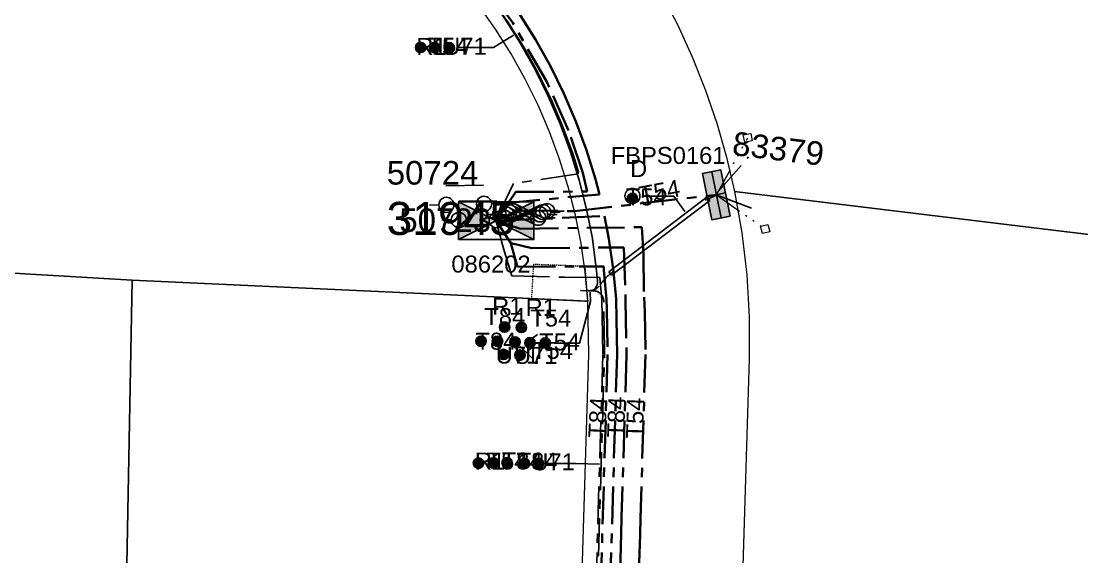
# Model space of a CAD drawing. Header units: metres. Extents: x 244561 to 254068, y 6159332 to 6162744.
# Drawn here: x 251698.4 to 251810.7, y 6161709.7 to 6161766.5 of the extents above; entities that cross this region are included whole.
import ezdxf
from ezdxf.enums import TextEntityAlignment as Align

# ---------------------------------------------------------------- set-up
doc = ezdxf.new("R2010")
doc.units = ezdxf.units.M
for name, pattern in [('Cable Exist UG', [7, 4, -1, 1, -1]), ('DASHED', [19.05, 12.7, -6.35]), ('HIDDEN2', [0.1875, 0.125, -0.0625]), ('PHANTOMX2', [6.6, 3, -0.75, 0.2, -0.75, 0.2, -0.75, 0.2, -0.75])]:
    doc.linetypes.add(name, pattern=pattern)
doc.layers.get('0').update_dxf_attribs({"color": 6})
for name, color, linetype, lineweight in [('_User_HV_Exist', 1, 'Continuous', 35), ('_User_LV_Exist', 5, 'Continuous', 35), ('Cadastre Developer_SP_NEW', 92, 'Continuous', 15), ('Cadastre Land Parcels_SP_EXT', 118, 'Continuous', 15), ('Cadastre Other Property_SP_EXT', 138, 'DASHED', 15), ('Mains_HV_EXT', 13, 'Continuous', 25), ('Mains_LV_EXT', 163, 'Continuous', 25), ('Mains_SL_EXT', 131, 'Continuous', 25), ('Services_SP_EXT', 42, 'PHANTOMX2', 20)]:
    doc.layers.add(name, color=color, linetype=linetype, lineweight=lineweight)
for name, color, linetype in [('Duct_SP_EXT', 30, 'Continuous'), ('Equip_HV_EXT', 7, 'Continuous'), ('Equip_LV_EXT', 7, 'Continuous'), ('Sub_SP_EXT', 7, 'Continuous'), ('SupportsUG_SP_LV_EXT', 7, 'Continuous'), ('Trench_SP_EXT', 7, 'Continuous')]:
    doc.layers.add(name, color=color, linetype=linetype)
doc.styles.add('iecARIAL', font='arial.ttf', dxfattribs={"height": 2})
doc.styles.get("Standard").update_dxf_attribs({"font": 'arial.ttf'})
doc.styles.add('SWITCH_LABEL', font='arial.ttf', dxfattribs={"height": 2})

# ---------------------------------------------------------------- blocks, each defined once
blk = doc.blocks.new('SUB_PADMOUNT_EXT')
at = {"ltscale": 10}
h = blk.add_hatch(color=256, dxfattribs=at)
h.dxf.hatch_style = 1
h.paths.add_polyline_path([(4, -2), (0, 0), (4, 2)])
h.paths.add_polyline_path([(-4, -2), (-4, 2), (0, 0)])
blk.add_line((4, 2), (-4, -2))
blk.add_lwpolyline([(-4, -2), (4, -2), (4, 2), (-4, 2)], close=True)
at = {"ltscale": 10, "flags": 128}
for points in [[(-4, -2), (-4, 2), (0, 0)], [(4, -2), (0, 0), (4, 2)]]:
    blk.add_lwpolyline(points, close=True, dxfattribs=at)
at = {"flags": 8}
blk.add_attdef('ASSET_NUM', text='', height=2.5, dxfattribs=at).set_placement((0, 5), align=Align.MIDDLE_CENTER)
for tag, flags, p in [('STREET_CODE', 9, (1.5, 0)), ('OPERATING_VOLTAGE', 9, (1.5, -0.4)), ('ORIENTATION', 9, (1.5, -0.6)), ('OWNED_BY', 9, (1.5, -0.8)), ('OPERATED_BY', 9, (1.5, -1)), ('NO_PHASES', 9, (1.5, -0.2)), ('MAINTAINED_BY', 9, (1.5, -1.2)), ('CONSTRUCTED_VOLTAGE', 9, (1.5, -1.4)), ('SECONDARY_VOLTAGE', 9, (1.5, -1.6)), ('STATE', 9, (1.5, -1.8)), ('SUBSTATION_TYPE', 9, (1.5, -2.2)), ('PARENT', 9, (1.5, -2)), ('SUBURB', 9, (1.5, -2.8)), ('STREETNAME', 9, (1.5, -3)), ('USAGE', 9, (1.5, -2.4)), ('LEGEND', 9, (1.5, -2.6)), ('LOCATION', 9, (1.5, -3.2)), ('NOTES', 9, (1.5, -3.4)), ('Z', 1, (1.5, -3.6))]:
    blk.add_attdef(tag, text='', height=0.2, dxfattribs=dict(flags=flags)).set_placement(p, align=Align.MIDDLE_LEFT)
blk = doc.blocks.new('PILLAR_EXT')
blk.add_hatch(color=256).paths.add_polyline_path([(-2.5, 1), (-2.5, -1), (2.5, -1), (2.5, 1)])
for p, q in [((-2.5, 0), (2.5, 0)), ((0, 1), (0, -1))]:
    blk.add_line(p, q)
at = {"ltscale": 10}
blk.add_line((2.5, 0), (-2.5, 0), dxfattribs=at)
blk.add_lwpolyline([(-2.5, -1), (-1.25, -1), (1.25, -1), (2.5, -1), (2.5, 1), (-2.5, 1)], close=True)
at = {"width": 0.9, "flags": 8}
blk.add_attdef('ASSET_NUM', text='', height=2, rotation=90, dxfattribs=at).set_placement((-2, 4), align=Align.MIDDLE_LEFT)
for tag, p, flags in [('OWNED_BY', (0, -0.2), 9), ('STATE', (0, -0.4), 9), ('SUPPORT_TYPE', (0, -0.6), 9), ('USAGE', (0, -0.8), 9), ('LEGEND', (0, -1), 9), ('LOCATION', (0, -1.2), 9), ('STREETNAME', (0, -1.8), 9), ('SUBURB', (0, -2), 1), ('NOTES', (0, -1.4), 9), ('PARENT', (0, -1.6), 9)]:
    blk.add_attdef(tag, p, '', height=0.2, dxfattribs=dict(flags=flags))
blk = doc.blocks.new('DUCT_EXT')
blk.add_circle((0, 0.8), 0.8)
at = {"flags": 1}
blk.add_attdef('Z', (0, 0), '', height=0.2, dxfattribs=at)
at = {"flags": 9}
for tag, p in [('DUCT_CODE', (0, 0)), ('XSECT_TYPE', (0, -0.2)), ('STATE', (0, -0.6)), ('FB_REFERENCE', (0, -0.4)), ('NOTES', (0, -0.8))]:
    blk.add_attdef(tag, text='', height=0.2, dxfattribs=at).set_placement(p, align=Align.MIDDLE_LEFT)
blk = doc.blocks.new('CCP_EXT')
at = {"flags": 9}
for tag, p in [('STATE', (0, -1.8)), ('LEGEND', (0, -1.4)), ('LIFE_SUPPORT', (0, -1.6)), ('NOTES', (0, -2))]:
    blk.add_attdef(tag, text='', height=0.2, dxfattribs=at).set_placement(p, align=Align.MIDDLE_LEFT)
blk.add_wipeout([(0, 0.57), (0.57, 0), (0, -0.57), (-0.57, 0)])
blk.add_lwpolyline([(-0.57, 0), (0, 0.57), (0.57, 0), (0, -0.57), (-0.57, 0)])
at = {"flags": 1}
blk.add_attdef('Z', (0, 0), '', height=0.2, dxfattribs=at)
at = {"flags": 9}
for tag, p in [('CCP_TYPE', (0, 0)), ('CONSTRUCTED_VOLTAGE', (0, -0.2)), ('OPERATING_VOLTAGE', (0, -0.6)), ('ORIENTATION', (0, -0.8)), ('OWNED_BY', (0, -1)), ('NO_PHASES', (0, -0.4)), ('USAGE', (0, -1.2))]:
    blk.add_attdef(tag, text='', height=0.2, dxfattribs=at).set_placement(p, align=Align.MIDDLE_LEFT)
blk = doc.blocks.new('LV_UG_DFUSE_CLOSED_EXT')
for points in [[(1, 0), (0, 0)], [(5.04, 0.73), (2.16, -0.72)], [(5.05, -0.71), (2.16, 0.72)], [(6.2, 0.01), (7.2, 0.01)]]:
    blk.add_lwpolyline(points)
for centre in [(1.8, 0), (5.4, 0.01)]:
    blk.add_circle(centre, 0.8)
at = {"flags": 9}
for tag, p in [('ACTUAL_STATUS', (0, 0)), ('CONSTRUCTED_VOLTAGE', (0, -0.2)), ('OPERATING_VOLTAGE', (0, -0.6)), ('ORIENTATION', (0, -0.8)), ('STATE', (0, -1)), ('SWITCH_TYPE', (0, -1.2)), ('NO_PHASES', (0, -0.4)), ('USAGE', (0, -1.4)), ('NOTES', (0, -1.6))]:
    blk.add_attdef(tag, text='', height=0.2, dxfattribs=at).set_placement(p, align=Align.MIDDLE_LEFT)
at = {"flags": 1}
blk.add_attdef('Z', (0, 0), '', height=0.2, dxfattribs=at)
blk = doc.blocks.new('SWG_HOLEC_SU_EXT')
blk.add_line((1.8, -2), (5.8, -2))
for points in [[(1, 0), (0, 0)], [(6.6, 0), (7.6, 0)]]:
    blk.add_lwpolyline(points)
for points in [[(1.8, -0.8, 1), (1.8, 0.8, 1)], [(5.8, -0.8, 1), (5.8, 0.8, 1)]]:
    blk.add_lwpolyline(points, format="xyb", close=True)
at = {"style": 'SWITCH_LABEL', "flags": 8}
blk.add_attdef('ASSET_NUM', text='', height=2.5, rotation=179.9544, dxfattribs=at).set_placement((-2.4, 0), align=Align.MIDDLE_LEFT)
at = {"flags": 1}
blk.add_attdef('Z', (0, 0), '', height=0.2, dxfattribs=at)
at = {"flags": 9}
for tag, p in [('ACTUAL_STATUS', (0, -0.4)), ('CONSTRUCTED_VOLTAGE', (0, -0.6)), ('OPERATING_VOLTAGE', (0, -1)), ('ORIENTATION', (0, -1.2)), ('NO_PHASES', (0, -0.8)), ('OWNED_BY', (0, -1.4)), ('STATE', (0, -1.8)), ('SWITCH_TYPE', (0, -2)), ('PARENT', (0, -1.6)), ('USAGE', (0, -2.2)), ('STREETNAME', (0, -2.6)), ('SUBURB', (0, -2.8)), ('LOCATION', (0, -2.4)), ('NOTES', (0, -3))]:
    blk.add_attdef(tag, text='', height=0.2, dxfattribs=at).set_placement(p, align=Align.MIDDLE_LEFT)
at = {"style": 'SWITCH_LABEL', "flags": 9}
blk.add_attdef('STREET_CODE', text='', height=0.2, dxfattribs=at).set_placement((0, -0.2), align=Align.MIDDLE_LEFT)
blk = doc.blocks.new('CABLE_LARGE_EXT')
h = blk.add_hatch(color=256)
edge = h.paths.add_edge_path()
edge.add_arc((0, 0.55), 0.55, 0, 360)
blk.add_circle((0, 0.55), 0.55)
at = {"flags": 1}
blk.add_attdef('Z', (0, 0), '', height=0.2, dxfattribs=at)
at = {"flags": 9}
for tag, p in [('COND_CODE', (0, 0)), ('STATE', (0, -0.4)), ('XSECT_SIZE', (0, -0.6)), ('FB_REFERENCE', (0, -0.2)), ('NOTES', (0, -0.8))]:
    blk.add_attdef(tag, text='', height=0.2, dxfattribs=at).set_placement(p, align=Align.MIDDLE_LEFT)

msp = doc.modelspace()

# ---------------------------------------------------------------- linework, layer by layer
at = {"layer": '_User_HV_Exist', "linetype": 'Cable Exist UG'}
msp.add_lwpolyline([(251748.6679, 6161745.3149), (251749.3041, 6161747.1302), (251759.597, 6161748.0958), (251759.597, 6161748.0958), (251759.1912, 6161749.6985), (251758.2335, 6161752.7873), (251757.1166, 6161755.8236), (251755.8413, 6161758.7973), (251754.4133, 6161761.6998), (251752.8351, 6161764.5234), (251751.111, 6161767.2607)], dxfattribs=at)
at = {"layer": '_User_LV_Exist', "linetype": 'Cable Exist UG'}
for points in [[(251748.6601, 6161745.2923), (251750.7588, 6161748.3666), (251758.3195, 6161748.3848), (251757.852, 6161750.3714), (251756.313, 6161754.8774), (251754.0309, 6161760.0284), (251750.444, 6161766.2734), (251746.8409, 6161771.1603), (251741.765, 6161776.7013), (251736.6529, 6161781.1274), (251730.4441, 6161785.3683), (251724.6042, 6161788.3986), (251724.0021, 6161790.9898), (251720.5732, 6161792.3368), (251718.4071, 6161792.9234), (251714.7999, 6161793.8434), (251712.1419, 6161794.5623), (251709.4786, 6161794.878), (251705.9086, 6161795.4601), (251703.9287, 6161795.7791), (251700.7586, 6161796.2391), (251698.4457, 6161794.547)], [(251748.6601, 6161745.2923), (251751.1954, 6161746.3964), (251756.9555, 6161746.3057), (251771.99, 6161748.0425)], [(251748.6601, 6161745.2923), (251750.2725, 6161742.8779)], [(251748.6678, 6161745.3038), (251750.1581, 6161744.8088), (251750.1581, 6161744.8088), (251751.258, 6161744.4537), (251764.0862, 6161744.6196), (251764.2838, 6161741.8004), (251764.331, 6161737.2043), (251764.3972, 6161735.658), (251764.3972, 6161735.658), (251764.4779, 6161731.1035), (251763.9592, 6161713.7733), (251763.9072, 6161712.0372), (251763.7417, 6161706.5074), (251765.247, 6161704.9624), (251765.2114, 6161702.7859), (251761.093, 6161702.7889), (251759.6198, 6161701.7171)], [(251750.2522, 6161742.9082), (251752.4552, 6161742.3949), (251752.4552, 6161742.3949), (251762.1749, 6161742.4637), (251762.376, 6161736.8408), (251762.376, 6161736.8408), (251762.4773, 6161731.1158), (251761.9601, 6161713.8331), (251761.9081, 6161712.097), (251761.9081, 6161712.097), (251761.7172, 6161705.7193), (251763.2337, 6161704.1629), (251763.187, 6161701.3137), (251763.1531, 6161700.5241), (251763.1531, 6161700.5241), (251763.0658, 6161696.8709), (251757.4474, 6161691.5169), (251753.308, 6161692.0281), (251722.8487, 6161691.9389), (251711.5552, 6161691.6763), (251709.3162, 6161691.6244), (251709.191, 6161680.7662), (251709.191, 6161680.7662), (251685.6896, 6161680.4634)], [(251750.2306, 6161742.9093), (251750.6229, 6161741.5114), (251750.6229, 6161741.5114), (251750.9363, 6161740.3951), (251757.4733, 6161740.4616), (251760.0558, 6161740.4523), (251760.0558, 6161740.4523), (251760.0829, 6161740.0696), (251760.3683, 6161736.9523), (251760.3918, 6161735.9325), (251760.3918, 6161735.9325), (251760.4768, 6161731.128), (251759.6927, 6161704.9312), (251761.2203, 6161703.3634), (251761.1873, 6161701.3463)]]:
    msp.add_lwpolyline(points, dxfattribs=at)
at = {"layer": 'Cadastre Developer_SP_NEW', "linetype": 'Continuous'}
msp.add_lwpolyline([(251698.2735, 6161792.6276), (251694.5331, 6161739.9063), (251710.0996, 6161739.0106), (251758.3766, 6161736.77), (251758.096, 6161739.8354), (251758.096, 6161739.8354), (251757.6563, 6161742.8826), (251757.0578, 6161745.9016), (251756.3024, 6161748.8856), (251755.3911, 6161751.8246), (251754.3283, 6161754.7137), (251753.115, 6161757.5431), (251751.7562, 6161760.3048), (251750.2548, 6161762.9911), (251748.6141, 6161765.596), (251746.84, 6161768.1127)], dxfattribs=at)
for points in [[(251710.0996, 6161739.0106), (251694.5331, 6161739.9063), (251678.7154, 6161740.3862), (251663.1215, 6161743.6127), (251661.6727, 6161696.0701), (251686.4628, 6161695.3919), (251709.2843, 6161695.6329), (251710.0996, 6161739.0106)], [(251757.5427, 6161699.9456), (251758.4763, 6161731.1402), (251758.3766, 6161736.77), (251710.0996, 6161739.0106), (251709.2843, 6161695.6329), (251709.734, 6161695.635), (251722.7964, 6161695.9388), (251753.4222, 6161696.0284), (251757.5427, 6161699.9456)]]:
    msp.add_lwpolyline(points, close=True, dxfattribs=at)
at = {"layer": 'Cadastre Land Parcels_SP_EXT', "linetype": 'Continuous'}
for points in [[(251820.7202, 6161796.3348), (251762.2345, 6161775.8132), (251764.2763, 6161772.6688), (251766.1602, 6161769.4256), (251767.8813, 6161766.0954), (251769.4359, 6161762.6832), (251770.8199, 6161759.1976), (251772.0304, 6161755.6487), (251773.0632, 6161752.0453), (251773.9171, 6161748.3932), (251820.7618, 6161742.6934), (251820.7202, 6161796.3348)], [(251820.7618, 6161742.6934), (251773.9171, 6161748.3932), (251774.6973, 6161743.9978), (251775.2163, 6161739.5655), (251775.4751, 6161735.1084), (251775.4701, 6161730.6461), (251774.5204, 6161699.4401), (251778.3948, 6161695.321), (251795.7168, 6161694.2445), (251814.4464, 6161692.8656), (251820.7618, 6161742.6934)], [(251710.0996, 6161739.0106), (251694.5331, 6161739.9063), (251678.7154, 6161740.3862), (251663.1215, 6161743.6127), (251661.6727, 6161696.0701), (251686.4628, 6161695.3919), (251709.2843, 6161695.6329), (251710.0996, 6161739.0106)], [(251757.5427, 6161699.9456), (251758.4763, 6161731.1402), (251758.3766, 6161736.77), (251710.0996, 6161739.0106), (251709.2843, 6161695.6329), (251709.734, 6161695.635), (251722.7964, 6161695.9388), (251753.4222, 6161696.0284), (251757.5427, 6161699.9456)]]:
    msp.add_lwpolyline(points, close=True, dxfattribs=at)
msp.add_lwpolyline([(251698.2735, 6161792.6276), (251694.5331, 6161739.9063), (251710.0996, 6161739.0106), (251758.3766, 6161736.77), (251758.096, 6161739.8354), (251758.096, 6161739.8354), (251757.6563, 6161742.8826), (251757.0578, 6161745.9016), (251756.3024, 6161748.8856), (251755.3911, 6161751.8246), (251754.3283, 6161754.7137), (251753.115, 6161757.5431), (251751.7562, 6161760.3048), (251750.2548, 6161762.9911), (251748.6141, 6161765.596), (251746.84, 6161768.1127)], dxfattribs=at)
at = {"layer": 'Cadastre Other Property_SP_EXT', "linetype": 'HIDDEN2'}
msp.add_lwpolyline([(251752.3946, 6161737.0476), (251758.3766, 6161736.77), (251758.3766, 6161736.77, -0.00650377), (251758.0615, 6161740.4595), (251758.0615, 6161740.4595), (251752.6151, 6161740.6675), (251752.3946, 6161737.0476)], format="xyb", close=True, dxfattribs=at)
at = {"layer": 'Duct_SP_EXT'}
for p, q in [((251771.0039, 6161747.8225), (251760.6043, 6161739.8917)), ((251771.295, 6161747.4408), (251760.8953, 6161739.51)), ((251771.0039, 6161747.8225), (251771.1494, 6161747.6316)), ((251771.295, 6161747.4408), (251771.1494, 6161747.6316)), ((251760.6043, 6161739.8917), (251760.7498, 6161739.7008)), ((251760.8953, 6161739.51), (251760.7498, 6161739.7008))]:
    msp.add_line(p, q, dxfattribs=at)
for points in [[(251744.6669, 6161763.6638), (251748.3949, 6161763.6638), (251750.5005, 6161764.9761)], [(251764.3195, 6161747.8998), (251767.4765, 6161747.8998), (251768.6536, 6161746.2793)], [(251754.8484, 6161732.3079), (251757.4781, 6161732.3079), (251758.6568, 6161736.7228), (251758.607, 6161737.7125)], [(251753.0359, 6161733.2519), (251752.5072, 6161732.8365)], [(251752.4695, 6161730.7219), (251750.9213, 6161732.2324)], [(251754.0208, 6161719.5638), (251757.145, 6161719.5638), (251759.6083, 6161719.4921)]]:
    msp.add_lwpolyline(points, dxfattribs=at)
at = {"layer": 'Mains_HV_EXT', "linetype": 'Cable Exist UG'}
msp.add_lwpolyline([(251748.6679, 6161745.3149), (251749.3041, 6161747.1302), (251759.597, 6161748.0958), (251759.597, 6161748.0958), (251759.1912, 6161749.6985), (251758.2335, 6161752.7873), (251757.1166, 6161755.8236), (251755.8413, 6161758.7973), (251754.4133, 6161761.6998), (251752.8351, 6161764.5234), (251751.111, 6161767.2607)], dxfattribs=at)
at = {"layer": 'Mains_LV_EXT', "linetype": 'Cable Exist UG'}
for points in [[(251748.6601, 6161745.2923), (251750.7588, 6161748.3666), (251758.3195, 6161748.3848), (251757.852, 6161750.3714), (251756.313, 6161754.8774), (251754.0309, 6161760.0284), (251750.444, 6161766.2734), (251746.8409, 6161771.1603), (251741.765, 6161776.7013), (251736.6529, 6161781.1274), (251730.4441, 6161785.3683), (251724.6042, 6161788.3986), (251724.0021, 6161790.9898), (251720.5732, 6161792.3368), (251718.4071, 6161792.9234), (251714.7999, 6161793.8434), (251712.1419, 6161794.5623), (251709.4786, 6161794.878), (251705.9086, 6161795.4601), (251703.9287, 6161795.7791), (251700.7586, 6161796.2391), (251698.4457, 6161794.547)], [(251748.6601, 6161745.2923), (251751.1954, 6161746.3964), (251756.9555, 6161746.3057), (251771.99, 6161748.0425)], [(251748.6601, 6161745.2923), (251750.2725, 6161742.8779)], [(251748.6678, 6161745.3038), (251750.1581, 6161744.8088), (251750.1581, 6161744.8088), (251751.258, 6161744.4537), (251764.0862, 6161744.6196), (251764.2838, 6161741.8004), (251764.331, 6161737.2043), (251764.3972, 6161735.658), (251764.3972, 6161735.658), (251764.4779, 6161731.1035), (251763.9592, 6161713.7733), (251763.9072, 6161712.0372), (251763.7417, 6161706.5074), (251765.247, 6161704.9624), (251765.2114, 6161702.7859), (251761.093, 6161702.7889), (251759.6198, 6161701.7171)], [(251750.2522, 6161742.9082), (251752.4552, 6161742.3949), (251752.4552, 6161742.3949), (251762.1749, 6161742.4637), (251762.376, 6161736.8408), (251762.376, 6161736.8408), (251762.4773, 6161731.1158), (251761.9601, 6161713.8331), (251761.9081, 6161712.097), (251761.9081, 6161712.097), (251761.7172, 6161705.7193), (251763.2337, 6161704.1629), (251763.187, 6161701.3137), (251763.1531, 6161700.5241), (251763.1531, 6161700.5241), (251763.0658, 6161696.8709), (251757.4474, 6161691.5169), (251753.308, 6161692.0281), (251722.8487, 6161691.9389), (251711.5552, 6161691.6763), (251709.3162, 6161691.6244), (251709.191, 6161680.7662), (251709.191, 6161680.7662), (251685.6896, 6161680.4634)], [(251750.2306, 6161742.9093), (251750.6229, 6161741.5114), (251750.6229, 6161741.5114), (251750.9363, 6161740.3951), (251757.4733, 6161740.4616), (251760.0558, 6161740.4523), (251760.0558, 6161740.4523), (251760.0829, 6161740.0696), (251760.3683, 6161736.9523), (251760.3918, 6161735.9325), (251760.3918, 6161735.9325), (251760.4768, 6161731.128), (251759.6927, 6161704.9312), (251761.2203, 6161703.3634), (251761.1873, 6161701.3463)]]:
    msp.add_lwpolyline(points, dxfattribs=at)
at = {"layer": 'Mains_SL_EXT', "linetype": 'Cable Exist UG'}
for points in [[(251748.0434, 6161769.0092), (251749.8625, 6161766.4284), (251751.5449, 6161763.7573), (251753.0848, 6161761.0023), (251754.4782, 6161758.1702), (251755.7225, 6161755.2687), (251756.8124, 6161752.306), (251757.3795, 6161750.4766), (251757.3607, 6161750.2645), (251757.3607, 6161750.2645), (251750.5052, 6161749.2341), (251748.5693, 6161745.2448)], [(251748.6194, 6161745.348), (251749.4405, 6161742.3561), (251749.4405, 6161742.3561), (251750.3144, 6161739.4586), (251755.9141, 6161739.3025), (251759.6516, 6161739.2962), (251759.6516, 6161739.2962), (251759.8703, 6161736.9068), (251759.9049, 6161735.1854), (251759.9049, 6161735.1854), (251759.9767, 6161731.1311), (251759.1485, 6161703.4594), (251759.5685, 6161701.7216)]]:
    msp.add_lwpolyline(points, dxfattribs=at)
at = {"layer": 'Trench_SP_EXT', "linetype": 'Cable Exist UG'}
for points in [[(251736.4009, 6161780.9401), (251736.7234, 6161780.6989), (251739.1566, 6161778.6687), (251741.4796, 6161776.5157), (251743.6874, 6161774.2449), (251745.7751, 6161771.8599), (251747.7332, 6161769.371), (251749.5595, 6161766.7812), (251751.2479, 6161764.0999), (251752.7932, 6161761.3354), (251754.1926, 6161758.4925), (251755.4406, 6161755.5807), (251756.5353, 6161752.6074), (251757.4728, 6161749.5813), (251758.2505, 6161746.51), (251758.8669, 6161743.4029), (251758.8733, 6161743.3587), (251758.8733, 6161743.3587), (251759.3279, 6161739.7082), (251759.3756, 6161739.186), (251759.3756, 6161739.186, -0.23277584), (251759.0983, 6161738.0506)], [(251761.0058, 6161739.8942), (251760.5149, 6161739.4656), (251760.5149, 6161739.4656, 0.04186242), (251759.6846, 6161738.5194)], [(251759.548, 6161738.3526, -0.26522894), (251758.3184, 6161737.8962)], [(251759.2472, 6161701.7577), (251759.2774, 6161702.7545), (251760.1578, 6161731.6806), (251760.0684, 6161736.7738), (251760.0684, 6161736.7738, 0.45379846), (251758.7394, 6161737.8654), (251758.7394, 6161737.8654), (251758.4237, 6161737.8776)]]:
    msp.add_lwpolyline(points, format="xyb", dxfattribs=at)
for points in [[(251771.9657, 6161748.1519), (251775.4018, 6161752.0606)], [(251770.79, 6161747.4661), (251772.0146, 6161748.0049)], [(251771.9657, 6161748.0539), (251776.4909, 6161746.3406)], [(251758.9696, 6161737.8565), (251758.4237, 6161737.8776), (251757.5971, 6161737.9093)]]:
    msp.add_lwpolyline(points, dxfattribs=at)

# ---------------------------------------------------------------- block references
at = {"layer": 'Duct_SP_EXT'}
for name, p in [('CABLE_LARGE_EXT', (251740.6678, 6161763.1173)), ('CABLE_LARGE_EXT', (251742.1675, 6161763.0945)), ('CABLE_LARGE_EXT', (251743.7029, 6161763.0924)), ('DUCT_EXT', (251763.0985, 6161747.1198)), ('CABLE_LARGE_EXT', (251763.0985, 6161747.1197)), ('CABLE_LARGE_EXT', (251749.5619, 6161733.4784)), ('CABLE_LARGE_EXT', (251751.3367, 6161733.4407)), ('CABLE_LARGE_EXT', (251747.0698, 6161731.968)), ('CABLE_LARGE_EXT', (251748.8068, 6161731.968)), ('CABLE_LARGE_EXT', (251750.6569, 6161731.8926)), ('CABLE_LARGE_EXT', (251752.243, 6161731.817)), ('CABLE_LARGE_EXT', (251753.8666, 6161731.7792)), ('CABLE_LARGE_EXT', (251749.4487, 6161730.5709)), ('CABLE_LARGE_EXT', (251751.1856, 6161730.4953)), ('CABLE_LARGE_EXT', (251746.7935, 6161719.0463)), ('CABLE_LARGE_EXT', (251748.3836, 6161719.0723)), ('CABLE_LARGE_EXT', (251749.8281, 6161719.0986)), ('CABLE_LARGE_EXT', (251751.6532, 6161719.0174)), ('CABLE_LARGE_EXT', (251753.1362, 6161719.0174))]:
    msp.add_blockref(name, p, dxfattribs=at)
at = {"layer": 'Equip_HV_EXT'}
ref = msp.add_blockref('SWG_HOLEC_SU_EXT', (251749.1904, 6161747.1303), dxfattribs=dict(at, rotation=181.4202655706462))
ref.add_attrib('ASSET_NUM', '50724', dxfattribs={"layer": '0', "height": 2.5, "style": 'SWITCH_LABEL'}).set_placement((251746.7914, 6161748.3803), align=Align.BOTTOM_RIGHT)
ref = msp.add_blockref('SWG_HOLEC_SU_EXT', (251750.5168, 6161745.3493), dxfattribs=dict(at, rotation=179.7076773074755))
ref.add_attrib('ASSET_NUM', '50723', dxfattribs={"layer": '0', "height": 2.5, "style": 'SWITCH_LABEL'}).set_placement((251748.1178, 6161746.5993), align=Align.TOP_RIGHT)
at = {"layer": 'Equip_LV_EXT'}
for p in [(251747.7089, 6161745.6014), (251747.9167, 6161745.9615), (251748.2532, 6161746.2059), (251748.66, 6161746.2924)]:
    msp.add_blockref('LV_UG_DFUSE_CLOSED_EXT', p, dxfattribs=at)
at = {"layer": 'Sub_SP_EXT'}
ref = msp.add_blockref('SUB_PADMOUNT_EXT', (251748.66, 6161745.2924), dxfattribs=at)
ref.add_attrib('ASSET_NUM', '31945', dxfattribs={"layer": '0', "height": 3.5}).set_placement((251750.66, 6161745.5424), align=Align.MIDDLE_RIGHT)
at = {"layer": 'SupportsUG_SP_LV_EXT'}
ref = msp.add_blockref('PILLAR_EXT', (251771.9899, 6161748.0424), dxfattribs=dict(at, rotation=101.3569381915324))
ref.add_attrib('ASSET_NUM', '83379', dxfattribs={"layer": '0', "height": 2.5, "rotation": 353.06265, "style": 'iecARIAL'}).set_placement((251773.4899, 6161751.5424), align=Align.BOTTOM_LEFT)

# ---------------------------------------------------------------- texts
at = {"layer": 'Cadastre Other Property_SP_EXT'}
msp.add_text('086202', height=1.8, dxfattribs=at).set_placement((251743.9255, 6161739.8044))
at = {"layer": 'Duct_SP_EXT'}
for s, p in [('R1', (251740.2089, 6161762.8729)), ('T54', (251741.3904, 6161762.9011)), ('U71', (251743.05, 6161762.9011)), ('FBPS0161', (251760.7985, 6161751.3198)), ('D', (251762.8485, 6161749.9198)), ('T54', (251762.3984, 6161746.9197)), ('R1', (251748.2403, 6161735.3288)), ('R1', (251751.7898, 6161735.2154)), ('T84', (251747.4096, 6161734.2336)), ('T54', (251752.2807, 6161734.0826)), ('T84', (251746.4657, 6161731.6282)), ('T54', (251753.2246, 6161731.5527)), ('U71', (251748.618, 6161730.1555)), ('U71', (251750.5438, 6161730.1177)), ('T54', (251752.4696, 6161730.6465)), ('R1', (251746.4029, 6161718.9242)), ('T54', (251747.6471, 6161718.9242)), ('T84', (251749.2468, 6161718.9292)), ('T84', (251750.83, 6161718.8953)), ('U71', (251752.3926, 6161718.8375))]:
    msp.add_text(s, height=1.8, dxfattribs=at).set_placement(p)
at = {"layer": 'Mains_LV_EXT'}
for s, rotation, p in [('T54', 10.499924, (251764.0069, 6161747.1203)), ('T84', 87.012607, (251760.2107, 6161722.2365)), ('T84', 88.201135, (251762.2133, 6161722.2937)), ('T54', 88.179038, (251764.2113, 6161722.1969))]:
    msp.add_text(s, height=1.8, rotation=rotation, dxfattribs=at).set_placement(p)

# ---------------------------------------------------------------- next in the draw order: block references
at = {"layer": 'Services_SP_EXT'}
for p, rotation in [((251775.3136, 6161754.0859), 55.38528353863926), ((251777.1558, 6161744.4241), 329.1079709028258)]:
    msp.add_blockref('CCP_EXT', p, dxfattribs=dict(at, rotation=rotation))

# ---------------------------------------------------------------- next in the draw order: linework, layer by layer
at = {"layer": '_User_HV_Exist', "linetype": 'Cable Exist UG'}
msp.add_lwpolyline([(251748.66, 6161745.2924), (251760.1389, 6161745.7869), (251760.1389, 6161745.7869), (251760.6143, 6161743.3888), (251761.0764, 6161740.1866), (251761.3641, 6161737.0435), (251761.4106, 6161734.8766), (251761.4106, 6161734.8766), (251761.4771, 6161731.1219), (251760.5413, 6161699.8559), (251760.5187, 6161694.5807), (251778.2088, 6161692.3269), (251778.2088, 6161692.3269), (251795.5136, 6161691.2515), (251814.2262, 6161689.8737)], dxfattribs=at)
at = {"layer": 'Cadastre Developer_SP_NEW', "linetype": 'Continuous'}
for points in [[(251820.7202, 6161796.3348), (251762.2345, 6161775.8132), (251764.2763, 6161772.6688), (251766.1602, 6161769.4256), (251767.8813, 6161766.0954), (251769.4359, 6161762.6832), (251770.8199, 6161759.1976), (251772.0304, 6161755.6487), (251773.0632, 6161752.0453), (251773.9171, 6161748.3932), (251820.7618, 6161742.6934), (251820.7202, 6161796.3348)], [(251820.7618, 6161742.6934), (251773.9171, 6161748.3932), (251774.6973, 6161743.9978), (251775.2163, 6161739.5655), (251775.4751, 6161735.1084), (251775.4701, 6161730.6461), (251774.5204, 6161699.4401), (251778.3948, 6161695.321), (251795.7168, 6161694.2445), (251814.4464, 6161692.8656), (251820.7618, 6161742.6934)]]:
    msp.add_lwpolyline(points, close=True, dxfattribs=at)
at = {"layer": 'Mains_HV_EXT', "linetype": 'Cable Exist UG'}
msp.add_lwpolyline([(251748.66, 6161745.2924), (251760.1389, 6161745.7869), (251760.1389, 6161745.7869), (251760.6143, 6161743.3888), (251761.0764, 6161740.1866), (251761.3641, 6161737.0435), (251761.4106, 6161734.8766), (251761.4106, 6161734.8766), (251761.4771, 6161731.1219), (251760.5413, 6161699.8559), (251760.5187, 6161694.5807), (251778.2088, 6161692.3269), (251778.2088, 6161692.3269), (251795.5136, 6161691.2515), (251814.2262, 6161689.8737)], dxfattribs=at)
at = {"layer": 'Services_SP_EXT'}
for points in [[(251771.99, 6161748.0424), (251775.3137, 6161754.0859)], [(251771.99, 6161748.0424), (251777.1559, 6161744.4242)]]:
    msp.add_lwpolyline(points, dxfattribs=at)

doc.saveas('drawing.dxf')
